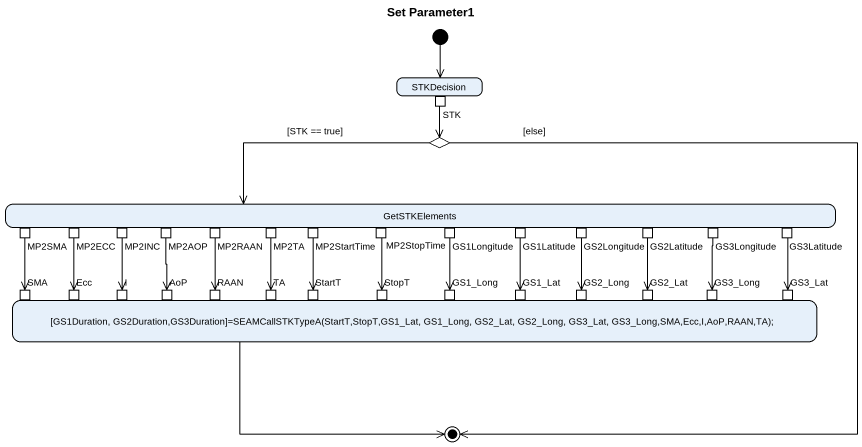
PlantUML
@startuml
title Set Parameter1
hide empty description
state STKDecision {
  state STK <<outputPin>>
}
state choice1 <<choice>>
state GetSTKElements {
  state MP2SMA <<outputPin>>
  state MP2ECC <<outputPin>>
  state MP2INC <<outputPin>>
  state MP2AOP <<outputPin>>
  state MP2RAAN <<outputPin>>
  state MP2TA <<outputPin>>
  state MP2StartTime <<outputPin>>
  state MP2StopTime <<outputPin>>
  state GS1Longitude <<outputPin>>
  state GS1Latitude <<outputPin>>
  state GS2Longitude <<outputPin>>
  state GS2Latitude <<outputPin>>
  state GS3Longitude <<outputPin>>
  state GS3Latitude <<outputPin>>
}
state "[GS1Duration, GS2Duration,GS3Duration]=SEAMCallSTKTypeA(StartT,StopT,GS1_Lat, GS1_Long, GS2_Lat, GS2_Long, GS3_Lat, GS3_Long,SMA,Ecc,I,AoP,RAAN,TA);" as GS1Duration_GS2Duration {
  state SMA <<inputPin>>
  state Ecc <<inputPin>>
  state I <<inputPin>>
  state AoP <<inputPin>>
  state RAAN <<inputPin>>
  state TA <<inputPin>>
  state StartT <<inputPin>>
  state StopT <<inputPin>>
  state GS1_Long <<inputPin>>
  state GS1_Lat <<inputPin>>
  state GS2_Long <<inputPin>>
  state GS2_Lat <<inputPin>>
  state GS3_Long <<inputPin>>
  state GS3_Lat <<inputPin>>
}
[*] --> STKDecision
STK --> choice1
choice1 --> GetSTKElements : [STK == true]
MP2SMA --> SMA
MP2ECC --> Ecc
MP2INC --> I
MP2AOP --> AoP
MP2RAAN --> RAAN
MP2TA --> TA
MP2StartTime --> StartT
MP2StopTime --> StopT
GS1Longitude --> GS1_Long
GS1Latitude --> GS1_Lat
GS2Longitude --> GS2_Long
GS2Latitude --> GS2_Lat
GS3Longitude --> GS3_Long
GS3Latitude --> GS3_Lat
choice1 --> [*] : [else]
GS1Duration_GS2Duration --> [*]
@enduml
